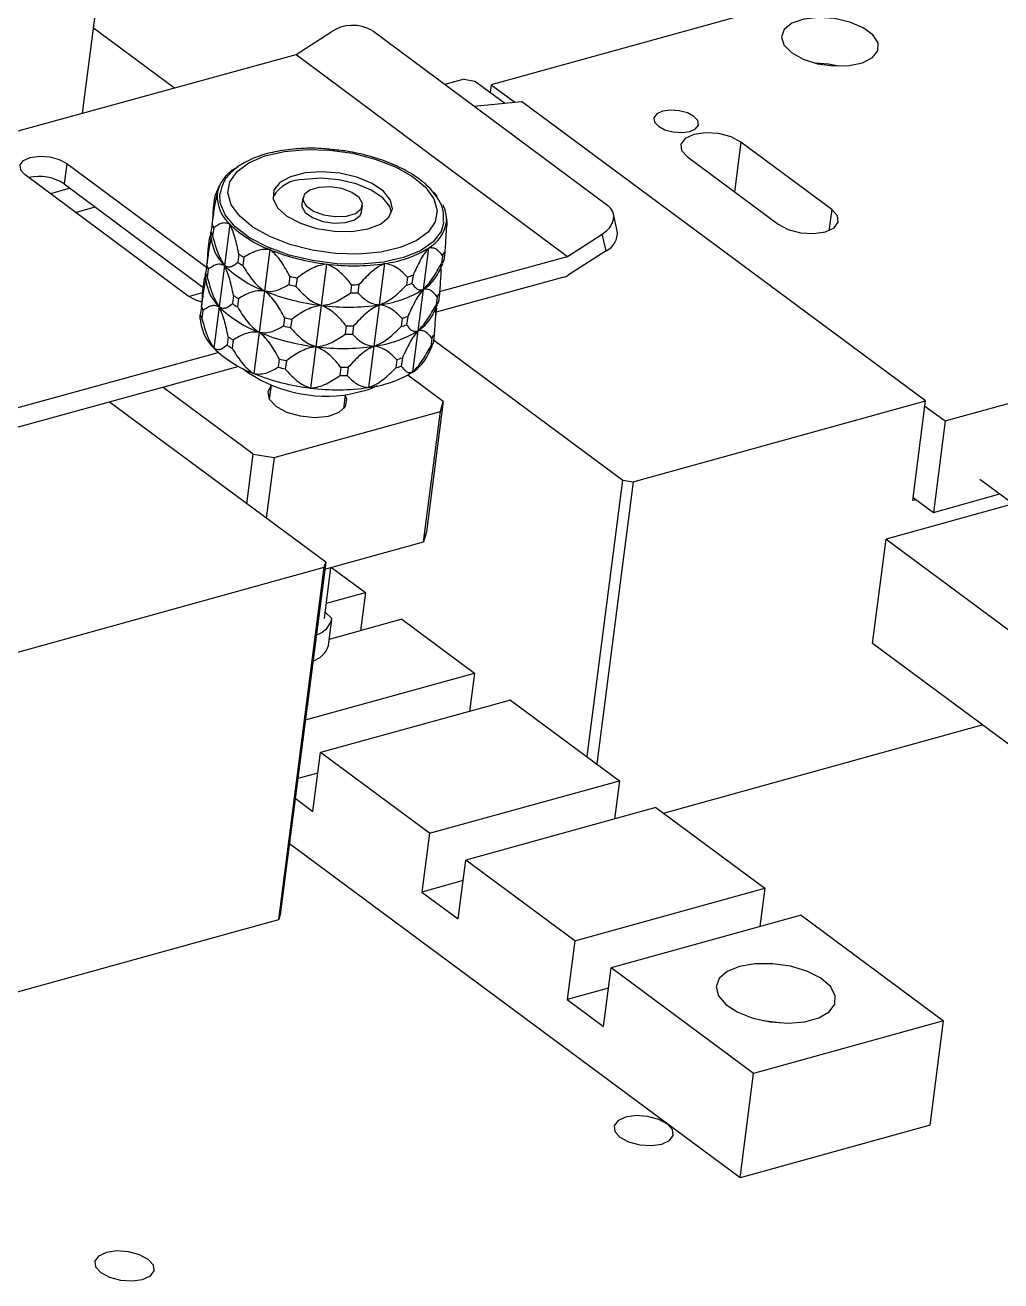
# Model space of a CAD drawing. Header units: millimetres. Extents: x 15 to 836, y 5 to 589.
# Drawn here: x 534.55 to 566.97, y 105.2 to 146.93 of the extents above; entities that cross this region are included whole.
import ezdxf

# ---------------------------------------------------------------- set-up
doc = ezdxf.new("R2010")
doc.units = ezdxf.units.MM

msp = doc.modelspace()

# ---------------------------------------------------------------- linework, layer by layer
at = {"color": 7, "linetype": 'Continuous', "lineweight": 25}
for p, q in [((536.459, 144.009), (537.723, 153.815)), ((564.688, 149.007), (550.042, 144.953)), ((536.825, 146.848), (539.52, 144.851)), ((543.556, 145.961), (544.707, 146.699)), ((546.09, 146.753), (553.91, 140.936)), ((522.674, 140.216), (543.556, 145.961)), ((543.556, 145.961), (552.579, 139.249)), ((549.139, 145.134), (548.503, 144.958)), ((549.139, 145.134), (549.487, 145.077)), ((550.48, 144.342), (549.487, 145.077)), ((550.042, 144.953), (550.009, 144.691)), ((550.042, 144.953), (550.819, 144.377)), ((549.472, 144.237), (551.042, 144.4)), ((564.473, 134.448), (551.042, 144.4)), ((561.352, 140.812), (558.336, 143.047)), ((535.944, 142.334), (535.856, 141.656)), ((535.944, 142.334), (540.578, 138.887)), ((556.559, 142.555), (559.576, 140.32)), ((539.973, 137.926), (534.56, 141.954)), ((541.528, 142.173), (541.616, 142.23)), ((565.123, 133.778), (595.368, 142.15)), ((536.05, 141.511), (535.397, 141.331)), ((535.856, 141.656), (540.463, 138.229)), ((541.004, 141.593), (540.879, 141.305)), ((540.847, 141.206), (540.811, 140.931)), ((543.778, 141.193), (543.75, 140.976)), ((536.23, 140.711), (536.883, 140.892)), ((545.734, 140.72), (545.762, 140.937)), ((554.228, 140.097), (554.104, 140.653)), ((540.764, 140.324), (540.728, 140.049)), ((541.354, 140.319), (541.177, 138.946)), ((548.579, 140.414), (548.546, 140.62)), ((540.67, 139.832), (540.634, 139.558)), ((540.705, 139.93), (540.67, 139.832)), ((540.728, 139.908), (540.761, 139.702)), ((540.818, 140.199), (540.782, 139.924)), ((552.579, 139.249), (553.73, 139.987)), ((553.854, 139.432), (553.73, 139.987)), ((542.685, 139.472), (542.508, 138.098)), ((547.956, 139.522), (547.779, 138.149)), ((553.854, 139.432), (552.594, 138.624)), ((541.652, 139.326), (541.617, 139.051)), ((541.821, 139.218), (541.786, 138.943)), ((544.568, 138.993), (544.391, 137.62)), ((546.497, 139.012), (546.32, 137.638)), ((548.302, 138.729), (548.428, 139.017)), ((548.323, 138.078), (552.579, 139.249)), ((548.42, 139.281), (548.384, 139.006)), ((548.46, 139.116), (548.425, 139.019)), ((548.496, 139.391), (548.46, 139.116)), ((540.587, 138.951), (540.551, 138.676)), ((540.64, 138.825), (540.605, 138.551)), ((541.177, 138.946), (540.999, 137.572)), ((543.349, 138.588), (543.314, 138.313)), ((547.257, 138.562), (547.221, 138.287)), ((547.442, 138.627), (547.406, 138.352)), ((540.492, 138.459), (540.457, 138.184)), ((540.528, 138.556), (540.492, 138.459)), ((540.551, 138.535), (540.584, 138.329)), ((543.588, 138.527), (543.553, 138.252)), ((545.401, 138.308), (545.365, 138.034)), ((545.646, 138.311), (545.61, 138.036)), ((547.779, 138.149), (547.602, 136.775)), ((552.456, 138.561), (548.207, 137.392)), ((539.985, 137.918), (540.447, 138.046)), ((541.475, 137.952), (541.44, 137.678)), ((541.644, 137.845), (541.608, 137.57)), ((542.508, 138.098), (542.331, 136.725)), ((548.243, 137.908), (548.207, 137.633)), ((548.283, 137.743), (548.248, 137.646)), ((548.319, 138.017), (548.283, 137.743)), ((540.41, 137.577), (540.374, 137.303)), ((540.463, 137.452), (540.428, 137.177)), ((540.999, 137.572), (540.822, 136.199)), ((544.391, 137.62), (544.214, 136.246)), ((546.32, 137.638), (546.143, 136.265)), ((548.125, 137.356), (548.251, 137.644)), ((548.224, 137.526), (548.189, 137.251)), ((540.374, 137.162), (540.406, 136.955)), ((543.172, 137.214), (543.137, 136.94)), ((543.411, 137.154), (543.376, 136.879)), ((545.224, 136.935), (545.188, 136.66)), ((545.468, 136.937), (545.433, 136.662)), ((547.08, 137.189), (547.044, 136.914)), ((547.265, 137.253), (547.229, 136.979)), ((541.298, 136.579), (541.262, 136.304)), ((542.331, 136.725), (542.154, 135.352)), ((547.602, 136.775), (547.425, 135.402)), ((548.066, 136.534), (548.03, 136.26)), ((548.141, 136.644), (548.106, 136.369)), ((548.12, 136.478), (554.412, 131.816)), ((541.467, 136.471), (541.431, 136.197)), ((544.214, 136.246), (544.036, 134.873)), ((546.143, 136.265), (545.966, 134.891)), ((547.948, 135.983), (548.074, 136.271)), ((548.106, 136.369), (548.071, 136.272)), ((531.697, 133.504), (540.971, 136.056)), ((542.995, 135.841), (542.96, 135.566)), ((543.234, 135.78), (543.199, 135.505)), ((546.902, 135.815), (546.867, 135.54)), ((547.088, 135.88), (547.052, 135.605)), ((541.653, 135.588), (531.61, 132.825)), ((545.046, 135.561), (545.011, 135.287)), ((545.291, 135.564), (545.256, 135.289)), ((548.447, 134.428), (547.264, 135.304)), ((542.13, 132.679), (539.137, 134.896)), ((542.724, 134.972), (542.663, 134.502)), ((544.541, 129.084), (537.358, 134.407)), ((545.143, 134.182), (545.203, 134.652)), ((548.447, 134.428), (547.888, 130.091)), ((548.354, 134.095), (548.447, 134.428)), ((554.76, 131.759), (564.473, 134.448)), ((564.045, 131.13), (564.473, 134.448)), ((542.826, 132.565), (548.354, 134.095)), ((547.795, 129.758), (548.354, 134.095)), ((564.451, 134.276), (565.123, 133.778)), ((565.123, 133.778), (564.732, 130.742)), ((541.917, 131.028), (542.13, 132.679)), ((542.13, 132.679), (542.826, 132.565)), ((542.826, 132.565), (542.566, 130.547)), ((553.226, 122.622), (554.412, 131.816)), ((554.76, 131.759), (553.551, 122.381)), ((554.412, 131.816), (554.76, 131.759)), ((566.277, 131.845), (568.239, 130.392)), ((564.164, 131.163), (564.045, 131.13)), ((564.059, 131.24), (564.732, 130.742)), ((564.732, 130.742), (566.941, 131.353)), ((567.39, 131.021), (563.157, 129.849)), ((547.888, 130.091), (547.795, 129.758)), ((562.709, 126.379), (563.157, 129.849)), ((563.157, 129.849), (568.736, 125.714)), ((544.51, 128.849), (547.795, 129.758)), ((544.541, 129.084), (543.031, 117.374)), ((544.494, 128.917), (544.541, 129.084)), ((511.92, 119.901), (544.494, 128.917)), ((542.984, 117.207), (544.494, 128.917)), ((544.496, 127.211), (544.714, 128.905)), ((544.738, 128.912), (545.86, 128.081)), ((544.562, 127.721), (545.86, 128.081)), ((545.86, 128.081), (545.695, 126.807)), ((544.747, 127.218), (544.523, 127.419)), ((544.632, 126.312), (544.744, 127.179)), ((547.066, 127.187), (544.659, 126.52)), ((547.066, 127.187), (549.479, 125.399)), ((569.495, 121.35), (562.709, 126.379)), ((543.865, 123.845), (549.479, 125.399)), ((549.479, 125.399), (549.315, 124.125)), ((550.685, 124.505), (544.368, 122.756)), ((550.685, 124.505), (554.305, 121.823)), ((555.761, 120.744), (566.356, 123.677)), ((544.116, 120.804), (544.368, 122.756)), ((547.987, 120.074), (544.368, 122.756)), ((544.28, 122.078), (543.613, 121.893)), ((547.987, 120.074), (554.305, 121.823)), ((554.305, 121.823), (554.141, 120.549)), ((543.529, 121.239), (544.116, 120.804)), ((555.511, 120.929), (549.194, 119.18)), ((555.511, 120.929), (559.131, 118.247)), ((547.987, 120.074), (547.736, 118.122)), ((558.308, 108.625), (543.333, 119.721)), ((548.942, 117.228), (549.194, 119.18)), ((552.813, 116.498), (549.194, 119.18)), ((549.106, 118.502), (547.736, 118.122)), ((547.736, 118.122), (548.942, 117.228)), ((552.813, 116.498), (559.131, 118.247)), ((559.131, 118.247), (558.966, 116.973)), ((543.031, 117.374), (542.984, 117.207)), ((560.337, 117.353), (554.02, 115.604)), ((560.337, 117.353), (565.072, 113.844)), ((534.1, 114.748), (542.984, 117.207)), ((552.813, 116.498), (552.561, 114.546)), ((553.768, 113.652), (554.02, 115.604)), ((558.755, 112.095), (554.02, 115.604)), ((553.932, 114.926), (552.561, 114.546)), ((552.561, 114.546), (553.768, 113.652)), ((565.072, 113.844), (558.755, 112.095)), ((564.625, 110.374), (565.072, 113.844)), ((558.308, 108.625), (558.755, 112.095)), ((564.625, 110.374), (558.308, 108.625))]:
    msp.add_line(p, q, dxfattribs=at)
at = {"color": 8, "linetype": 'Continuous', "lineweight": 25}
for p, q in [((558.336, 143.047), (558.123, 141.396)), ((561.352, 140.812), (561.261, 140.103))]:
    msp.add_line(p, q, dxfattribs=at)
at = {"color": 7, "linetype": 'Continuous', "lineweight": 25, "flags": 128}
for points in [[(560.013, 146.024), (560.401, 145.808), (560.885, 145.653), (561.415, 145.577), (561.931, 145.588), (562.379, 145.685), (562.709, 145.857), (562.886, 146.085), (562.891, 146.346), (562.723, 146.61), (562.4, 146.849), (561.958, 147.037), (561.444, 147.154), (560.914, 147.187), (560.425, 147.133), (560.031, 146.996), (559.773, 146.793), (559.681, 146.545), (559.764, 146.279), (560.013, 146.024)], [(561.581, 145.571), (561.248, 145.636), (560.815, 145.67)], [(555.593, 143.573), (555.811, 143.457), (556.086, 143.384), (556.376, 143.364), (556.637, 143.401), (556.83, 143.49), (556.924, 143.615), (556.905, 143.76), (556.777, 143.901), (556.559, 144.016), (556.284, 144.09), (555.994, 144.109), (555.733, 144.072), (555.54, 143.984), (555.446, 143.858), (555.465, 143.713), (555.593, 143.573)], [(558.336, 143.047), (558.009, 143.22), (557.596, 143.33), (557.161, 143.359), (556.769, 143.304), (556.481, 143.171), (556.34, 142.982), (556.367, 142.766), (556.559, 142.555)], [(546.37, 139.391), (545.642, 139.326), (544.871, 139.348), (544.095, 139.456), (543.353, 139.644), (542.682, 139.904), (542.115, 140.222), (541.682, 140.583), (541.403, 140.967), (541.293, 141.356), (541.358, 141.731), (541.594, 142.073), (541.989, 142.363), (542.523, 142.589), (543.17, 142.738), (543.898, 142.803), (544.669, 142.782), (545.445, 142.674), (546.187, 142.485), (546.858, 142.225), (547.425, 141.907), (547.858, 141.547), (548.137, 141.162), (548.247, 140.773), (548.182, 140.398), (547.946, 140.057), (547.551, 139.766), (547.017, 139.54), (546.37, 139.391)], [(534.56, 141.954), (534.411, 142.118), (534.39, 142.286), (534.501, 142.433), (534.725, 142.536), (535.03, 142.579), (535.369, 142.556), (535.69, 142.47), (535.944, 142.334)], [(543.856, 142.021), (543.376, 141.897), (543.021, 141.7), (542.82, 141.446), (542.793, 141.158), (542.942, 140.861), (543.253, 140.583), (543.699, 140.348), (544.24, 140.176), (544.828, 140.084), (545.411, 140.078), (545.937, 140.16), (546.359, 140.323), (546.64, 140.551), (546.755, 140.825), (546.694, 141.12), (546.462, 141.411), (546.079, 141.67), (545.58, 141.876), (545.009, 142.01), (544.417, 142.06), (543.856, 142.021)], [(544.313, 141.543), (544.01, 141.454), (543.823, 141.305), (543.78, 141.12), (543.888, 140.927), (544.13, 140.754), (544.469, 140.629), (544.855, 140.57), (545.227, 140.586), (545.53, 140.676), (545.717, 140.824), (545.76, 141.009), (545.652, 141.202), (545.41, 141.375), (545.071, 141.5), (544.685, 141.559), (544.313, 141.543)], [(546.727, 140.702), (546.666, 140.903), (546.434, 141.194), (546.051, 141.453), (545.552, 141.659), (544.981, 141.793), (544.389, 141.843), (543.828, 141.804)], [(546.456, 139.055), (545.705, 138.986), (544.908, 139.004), (544.104, 139.108), (543.33, 139.293), (542.621, 139.552), (542.012, 139.87), (541.531, 140.235), (541.199, 140.628), (541.034, 141.032), (541.024, 141.339)], [(548.13, 141.377), (548.238, 141.255), (548.245, 141.247)], [(543.75, 140.976), (543.752, 140.904), (543.86, 140.71), (544.102, 140.538), (544.441, 140.412), (544.827, 140.353), (545.199, 140.37), (545.502, 140.459), (545.689, 140.607), (545.734, 140.72)], [(553.73, 139.987), (553.871, 140.094), (553.983, 140.213), (554.063, 140.341), (554.106, 140.473), (554.112, 140.603), (554.081, 140.727), (554.012, 140.839), (553.91, 140.936)], [(559.576, 140.32), (559.903, 140.146), (560.316, 140.036), (560.751, 140.007), (561.143, 140.063), (561.431, 140.195), (561.572, 140.384), (561.544, 140.601), (561.352, 140.812)], [(548.464, 140.395), (548.374, 140.081), (548.109, 139.733), (547.687, 139.437), (547.127, 139.208), (546.456, 139.055)], [(540.421, 137.731), (540.228, 137.791), (539.973, 137.926)], [(542.719, 134.936), (542.615, 134.745), (542.663, 134.503), (542.882, 134.268)], [(546.253, 134.944), (545.958, 134.818), (545.372, 134.675)], [(542.882, 134.268), (543.242, 134.074), (543.696, 133.944), (544.181, 133.898), (544.632, 133.941), (544.989, 134.067), (545.203, 134.26), (545.245, 134.493), (545.199, 134.616)], [(558.294, 115.651), (557.882, 115.483), (557.614, 115.25), (557.514, 114.973), (557.59, 114.677), (557.836, 114.388), (558.229, 114.132), (558.736, 113.932), (559.311, 113.805), (559.903, 113.762), (560.458, 113.808), (560.929, 113.938), (561.273, 114.142), (561.459, 114.399), (561.472, 114.689), (561.309, 114.985), (560.986, 115.26), (560.53, 115.491), (559.983, 115.657), (559.394, 115.742), (558.813, 115.74), (558.294, 115.651)], [(559.626, 113.771), (559.148, 113.834), (559.129, 113.835)], [(555.895, 110.413), (555.604, 110.568), (555.237, 110.665), (554.85, 110.691), (554.502, 110.642), (554.245, 110.524), (554.12, 110.356), (554.145, 110.164), (554.315, 109.976), (554.606, 109.822), (554.973, 109.724), (555.36, 109.698), (555.708, 109.748), (555.964, 109.865), (556.09, 110.033), (556.065, 110.226), (555.895, 110.413)], [(538.645, 105.915), (538.354, 106.069), (537.987, 106.167), (537.6, 106.193), (537.252, 106.143), (536.996, 106.026), (536.87, 105.858), (536.895, 105.665), (537.066, 105.478), (537.357, 105.323), (537.723, 105.226), (538.11, 105.2), (538.458, 105.249), (538.715, 105.367), (538.84, 105.535), (538.816, 105.727), (538.645, 105.915)]]:
    msp.add_lwpolyline(points, dxfattribs=at)
at = {"color": 7, "linetype": 'Continuous', "lineweight": 25}
for centre, radius, start, end in [((545.441, 145.62), 1.306, 60.2246, 124.223), ((535.011, 140.335), 1.568, 57.3977, 102.3264), ((542.129, 141.119), 1.214, 119.689, 171.049), ((543.796, 140.647), 1.158, 88.4422, 150.8645), ((542.22, 141.275), 1.291, 178.5574, 227.8161), ((547.51, 140.466), 1.047, 355.6853, 28.0223), ((541.993, 140.776), 1.31, 200.1996, 206.1742), ((544.076, 143.128), 3.911, 225.8932, 249.1704), ((547.355, 140.576), 1.214, 299.689, 351.049), ((541.958, 140.502), 1.31, 200.1996, 206.1742), ((553.569, 140.03), 0.663, 295.4573, 5.814), ((542.129, 139.962), 1.393, 190.7536, 226.8533), ((545.403, 146.224), 7.279, 248.0709, 263.4071), ((546.039, 142.661), 3.677, 277.1483, 301.4122), ((543.918, 142.481), 4.13, 236.1423, 238.921), ((543.953, 142.755), 4.13, 236.1423, 238.921), ((545.465, 146.069), 7.133, 262.7732, 278.3197), ((547.417, 139.756), 1.223, 322.2412, 328.4969), ((547.453, 140.03), 1.223, 322.2412, 328.4969), ((541.781, 139.128), 1.31, 200.1996, 206.1742), ((541.816, 139.403), 1.31, 200.1996, 206.1742), ((543.899, 141.754), 3.911, 225.8932, 249.1704), ((545.365, 146.02), 7.701, 254.8224, 256.6567), ((546.068, 142.257), 3.881, 287.832, 290.7282), ((547.051, 139.331), 1.388, 301.6136, 334.3301), ((552.316, 139.05), 0.509, 285.9541, 303.1817), ((541.952, 138.589), 1.393, 190.7536, 226.8533), ((545.33, 145.745), 7.701, 254.8224, 256.6567), ((545.451, 145.853), 7.545, 269.6168, 271.4763), ((545.862, 141.287), 3.677, 277.1483, 301.4122), ((546.033, 141.982), 3.881, 287.832, 290.7282), ((543.776, 141.382), 4.13, 236.1423, 238.921), ((545.226, 144.85), 7.279, 248.0709, 263.4071), ((545.416, 145.579), 7.545, 269.6168, 271.4763), ((547.24, 138.382), 1.223, 322.2412, 328.4969), ((547.275, 138.657), 1.223, 322.2412, 328.4969), ((541.639, 138.03), 1.31, 200.1996, 206.1742), ((543.722, 140.381), 3.911, 225.8932, 249.1704), ((543.741, 141.107), 4.13, 236.1423, 238.921), ((545.288, 144.696), 7.133, 262.7732, 278.3197), ((546.874, 137.957), 1.388, 301.6136, 334.3301), ((541.604, 137.755), 1.31, 200.1996, 206.1742), ((541.775, 137.215), 1.393, 190.7536, 226.8533), ((545.153, 144.372), 7.701, 254.8224, 256.6567), ((545.188, 144.647), 7.701, 254.8224, 256.6567), ((545.274, 144.48), 7.545, 269.6168, 271.4763), ((545.856, 140.609), 3.881, 287.832, 290.7282), ((545.891, 140.883), 3.881, 287.832, 290.7282), ((543.599, 140.009), 4.13, 236.1423, 238.921), ((545.049, 143.477), 7.279, 248.0709, 263.4071), ((545.239, 144.205), 7.545, 269.6168, 271.4763), ((545.685, 139.914), 3.677, 277.1483, 301.4122), ((547.098, 137.283), 1.223, 322.2412, 328.4969), ((543.545, 139.007), 3.911, 225.8932, 249.1704), ((543.564, 139.734), 4.13, 236.1423, 238.921), ((545.111, 143.322), 7.133, 262.7732, 278.3197), ((547.063, 137.009), 1.223, 322.2412, 328.4969), ((545.011, 143.273), 7.701, 254.8224, 256.6567), ((545.714, 139.51), 3.881, 287.832, 290.7282), ((546.697, 136.584), 1.388, 301.6136, 334.3301), ((544.555, 139.248), 4.645, 233.3574, 280.1384), ((544.872, 142.104), 7.279, 248.0709, 263.4071), ((544.976, 142.999), 7.701, 254.8224, 256.6567), ((545.062, 142.832), 7.545, 269.6168, 271.4763), ((545.097, 143.107), 7.545, 269.6168, 271.4763), ((545.508, 138.54), 3.677, 277.1483, 301.4122), ((545.678, 139.235), 3.881, 287.832, 290.7282), ((544.934, 141.949), 7.133, 262.7732, 278.3197), ((544.029, 127.384), 0.737, 285.8094, 346.9429), ((543.907, 126.537), 0.76, 286.1658, 342.7088)]:
    msp.add_arc(centre, radius, start, end, dxfattribs=at)
for points, knots in [([(544.718, 142.8), (544.638, 142.81), (544.305, 142.851), (543.721, 142.841), (543.007, 142.769), (542.363, 142.61), (541.812, 142.374), (541.401, 142.073), (541.119, 141.725), (541.062, 141.466), (541.034, 141.34)], [0, 0, 0, 0, 0.043973, 0.184325, 0.325026, 0.466461, 0.609057, 0.752996, 0.880285, 1, 1, 1, 1]), ([(548.011, 141.502), (547.941, 141.571), (547.739, 141.768), (547.304, 142.061), (546.689, 142.359), (545.992, 142.591), (545.322, 142.744), (544.893, 142.784), (544.718, 142.8)], [0, 0, 0, 0, 0.10166, 0.294309, 0.48678, 0.678324, 0.869172, 1, 1, 1, 1]), ([(548.448, 140.404), (548.456, 140.502), (548.475, 140.738), (548.329, 141.118), (548.12, 141.371), (548.011, 141.502)], [0, 0, 0, 0, 0.257985, 0.615512, 1, 1, 1, 1]), ([(540.764, 140.324), (540.793, 140.504), (540.836, 140.774), (540.892, 141.105), (540.918, 141.241), (540.93, 141.308)], [0, 0, 0, 0, 0.500361, 0.751331, 1, 1, 1, 1]), ([(540.93, 141.308), (540.926, 141.327), (540.917, 141.365), (540.889, 141.34), (540.864, 141.26), (540.847, 141.206)], [0, 0, 0, 0, 0.25108, 0.500868, 1, 1, 1, 1]), ([(540.811, 140.931), (540.797, 140.745), (540.782, 140.554), (540.773, 140.385), (540.773, 140.38)], [0, 0, 0, 0, 0.970796, 1, 1, 1, 1]), ([(541.354, 140.319), (541.305, 140.336), (541.207, 140.37), (541.021, 140.34), (540.899, 140.255), (540.818, 140.199)], [0, 0, 0, 0, 0.250823, 0.500657, 1, 1, 1, 1]), ([(541.652, 139.326), (541.614, 139.507), (541.558, 139.779), (541.453, 140.114), (541.387, 140.251), (541.354, 140.319)], [0, 0, 0, 0, 0.500322, 0.751273, 1, 1, 1, 1]), ([(548.554, 140.388), (548.552, 140.318), (548.548, 140.18), (548.529, 139.845), (548.509, 139.572), (548.496, 139.391)], [0, 0, 0, 0, 0.25108, 0.500868, 1, 1, 1, 1]), ([(548.579, 140.273), (548.58, 140.328), (548.582, 140.412), (548.572, 140.441), (548.56, 140.405), (548.554, 140.388)], [0, 0, 0, 0, 0.50036, 0.751334, 1, 1, 1, 1]), ([(540.587, 138.951), (540.616, 139.13), (540.659, 139.4), (540.711, 139.707), (540.732, 139.821), (540.741, 139.867)], [0, 0, 0, 0, 0.544159, 0.817112, 1, 1, 1, 1]), ([(540.729, 139.908), (540.729, 139.909), (540.723, 139.919), (540.726, 139.986), (540.728, 140.049)], [0, 0, 0, 0, 0.045232, 1, 1, 1, 1]), ([(540.782, 139.924), (540.833, 139.745), (540.91, 139.476), (541.049, 139.147), (541.134, 139.012), (541.177, 138.946)], [0, 0, 0, 0, 0.50032, 0.751272, 1, 1, 1, 1]), ([(540.634, 139.558), (540.62, 139.372), (540.605, 139.181), (540.596, 139.012), (540.596, 139.007)], [0, 0, 0, 0, 0.970769, 1, 1, 1, 1]), ([(542.685, 139.472), (542.604, 139.476), (542.441, 139.484), (542.142, 139.407), (541.949, 139.293), (541.821, 139.218)], [0, 0, 0, 0, 0.250904, 0.501263, 1, 1, 1, 1]), ([(543.349, 138.588), (543.259, 138.753), (543.124, 139.002), (542.892, 139.299), (542.754, 139.414), (542.685, 139.472)], [0, 0, 0, 0, 0.500332, 0.751311, 1, 1, 1, 1]), ([(547.956, 139.522), (547.909, 139.463), (547.815, 139.345), (547.638, 139.044), (547.52, 138.794), (547.442, 138.627)], [0, 0, 0, 0, 0.250903, 0.501264, 1, 1, 1, 1]), ([(548.42, 139.281), (548.359, 139.355), (548.267, 139.466), (548.104, 139.538), (548.005, 139.527), (547.956, 139.522)], [0, 0, 0, 0, 0.500333, 0.751307, 1, 1, 1, 1]), ([(541.177, 138.946), (541.127, 138.963), (541.03, 138.997), (540.844, 138.966), (540.722, 138.882), (540.64, 138.825)], [0, 0, 0, 0, 0.25082, 0.500664, 1, 1, 1, 1]), ([(541.177, 138.946), (541.216, 138.927), (541.295, 138.89), (541.447, 138.915), (541.549, 138.997), (541.617, 139.051)], [0, 0, 0, 0, 0.250825, 0.500656, 1, 1, 1, 1]), ([(544.568, 138.993), (544.475, 138.976), (544.29, 138.943), (543.95, 138.791), (543.733, 138.633), (543.588, 138.527)], [0, 0, 0, 0, 0.251084, 0.500872, 1, 1, 1, 1]), ([(545.401, 138.308), (545.287, 138.446), (545.115, 138.652), (544.824, 138.879), (544.653, 138.955), (544.568, 138.993)], [0, 0, 0, 0, 0.500358, 0.751332, 1, 1, 1, 1]), ([(546.497, 139.012), (546.417, 138.972), (546.257, 138.892), (545.962, 138.659), (545.772, 138.45), (545.646, 138.311)], [0, 0, 0, 0, 0.250823, 0.500654, 1, 1, 1, 1]), ([(547.257, 138.562), (547.153, 138.666), (546.998, 138.821), (546.732, 138.966), (546.575, 138.997), (546.497, 139.012)], [0, 0, 0, 0, 0.50032, 0.751271, 1, 1, 1, 1]), ([(547.779, 138.149), (547.835, 138.204), (547.947, 138.315), (548.156, 138.602), (548.293, 138.845), (548.384, 139.006)], [0, 0, 0, 0, 0.25108, 0.500868, 1, 1, 1, 1]), ([(540.552, 138.535), (540.551, 138.536), (540.546, 138.546), (540.548, 138.612), (540.551, 138.676)], [0, 0, 0, 0, 0.045232, 1, 1, 1, 1]), ([(541.475, 137.952), (541.437, 138.134), (541.381, 138.406), (541.275, 138.74), (541.209, 138.877), (541.177, 138.946)], [0, 0, 0, 0, 0.500315, 0.751277, 1, 1, 1, 1]), ([(541.786, 138.943), (541.884, 138.783), (542.031, 138.543), (542.284, 138.26), (542.434, 138.152), (542.508, 138.098)], [0, 0, 0, 0, 0.500361, 0.751334, 1, 1, 1, 1]), ([(548.371, 138.85), (548.371, 138.833), (548.368, 138.746), (548.352, 138.468), (548.332, 138.198), (548.319, 138.017)], [0, 0, 0, 0, 0.074, 0.38285, 1, 1, 1, 1]), ([(540.41, 137.577), (540.438, 137.757), (540.482, 138.027), (540.534, 138.333), (540.555, 138.447), (540.563, 138.493)], [0, 0, 0, 0, 0.54415, 0.817108, 1, 1, 1, 1]), ([(540.457, 138.184), (540.443, 137.999), (540.428, 137.807), (540.419, 137.638), (540.419, 137.633)], [0, 0, 0, 0, 0.970769, 1, 1, 1, 1]), ([(540.605, 138.551), (540.656, 138.371), (540.733, 138.102), (540.872, 137.773), (540.957, 137.639), (540.999, 137.572)], [0, 0, 0, 0, 0.50032, 0.751272, 1, 1, 1, 1]), ([(542.508, 138.098), (542.584, 138.09), (542.735, 138.075), (543.014, 138.138), (543.194, 138.243), (543.314, 138.313)], [0, 0, 0, 0, 0.2510819, 0.5008714, 1, 1, 1, 1]), ([(543.553, 138.252), (543.667, 138.123), (543.84, 137.928), (544.133, 137.719), (544.305, 137.653), (544.391, 137.62)], [0, 0, 0, 0, 0.500348, 0.751313, 1, 1, 1, 1]), ([(546.32, 137.638), (546.405, 137.673), (546.575, 137.743), (546.887, 137.957), (547.088, 138.155), (547.221, 138.287)], [0, 0, 0, 0, 0.250824, 0.500656, 1, 1, 1, 1]), ([(547.779, 138.149), (547.732, 138.089), (547.638, 137.971), (547.461, 137.671), (547.343, 137.42), (547.265, 137.253)], [0, 0, 0, 0, 0.25091, 0.501269, 1, 1, 1, 1]), ([(547.406, 138.352), (547.455, 138.284), (547.527, 138.181), (547.658, 138.122), (547.739, 138.14), (547.779, 138.149)], [0, 0, 0, 0, 0.500361, 0.751331, 1, 1, 1, 1]), ([(548.243, 137.908), (548.181, 137.981), (548.09, 138.092), (547.927, 138.165), (547.828, 138.154), (547.779, 138.149)], [0, 0, 0, 0, 0.500345, 0.751302, 1, 1, 1, 1]), ([(542.508, 138.098), (542.427, 138.102), (542.264, 138.11), (541.965, 138.033), (541.772, 137.92), (541.644, 137.845)], [0, 0, 0, 0, 0.250911, 0.501267, 1, 1, 1, 1]), ([(543.172, 137.214), (543.082, 137.38), (542.947, 137.629), (542.714, 137.925), (542.577, 138.041), (542.508, 138.098)], [0, 0, 0, 0, 0.500344, 0.751305, 1, 1, 1, 1]), ([(544.391, 137.62), (544.483, 137.632), (544.667, 137.655), (545.005, 137.788), (545.221, 137.935), (545.365, 138.034)], [0, 0, 0, 0, 0.250907, 0.501263, 1, 1, 1, 1]), ([(545.61, 138.036), (545.707, 137.94), (545.851, 137.795), (546.1, 137.668), (546.247, 137.648), (546.32, 137.638)], [0, 0, 0, 0, 0.50032, 0.751272, 1, 1, 1, 1]), ([(540.999, 137.572), (540.95, 137.589), (540.852, 137.624), (540.667, 137.593), (540.545, 137.508), (540.463, 137.452)], [0, 0, 0, 0, 0.250824, 0.500673, 1, 1, 1, 1]), ([(540.999, 137.572), (541.039, 137.554), (541.118, 137.516), (541.27, 137.542), (541.372, 137.623), (541.44, 137.678)], [0, 0, 0, 0, 0.250825, 0.500656, 1, 1, 1, 1]), ([(541.298, 136.579), (541.26, 136.76), (541.204, 137.033), (541.098, 137.367), (541.032, 137.504), (540.999, 137.572)], [0, 0, 0, 0, 0.500306, 0.751272, 1, 1, 1, 1]), ([(541.608, 137.57), (541.707, 137.41), (541.854, 137.169), (542.107, 136.887), (542.257, 136.779), (542.331, 136.725)], [0, 0, 0, 0, 0.500361, 0.751334, 1, 1, 1, 1]), ([(544.391, 137.62), (544.298, 137.603), (544.112, 137.569), (543.773, 137.418), (543.556, 137.259), (543.411, 137.154)], [0, 0, 0, 0, 0.251091, 0.500876, 1, 1, 1, 1]), ([(545.224, 136.935), (545.11, 137.072), (544.938, 137.278), (544.647, 137.505), (544.476, 137.582), (544.391, 137.62)], [0, 0, 0, 0, 0.500351, 0.751336, 1, 1, 1, 1]), ([(546.32, 137.638), (546.24, 137.598), (546.08, 137.518), (545.785, 137.286), (545.595, 137.076), (545.468, 136.937)], [0, 0, 0, 0, 0.25082, 0.500661, 1, 1, 1, 1]), ([(547.08, 137.189), (546.976, 137.292), (546.821, 137.448), (546.555, 137.593), (546.398, 137.623), (546.32, 137.638)], [0, 0, 0, 0, 0.500313, 0.751274, 1, 1, 1, 1]), ([(547.602, 136.775), (547.658, 136.831), (547.77, 136.942), (547.979, 137.229), (548.116, 137.471), (548.207, 137.633)], [0, 0, 0, 0, 0.25108, 0.500868, 1, 1, 1, 1]), ([(548.194, 137.477), (548.194, 137.46), (548.191, 137.373), (548.174, 137.095), (548.155, 136.824), (548.141, 136.644)], [0, 0, 0, 0, 0.074002, 0.382859, 1, 1, 1, 1]), ([(540.375, 137.162), (540.374, 137.162), (540.368, 137.172), (540.371, 137.239), (540.374, 137.303)], [0, 0, 0, 0, 0.045232, 1, 1, 1, 1]), ([(540.428, 137.177), (540.479, 136.998), (540.556, 136.729), (540.695, 136.4), (540.78, 136.266), (540.822, 136.199)], [0, 0, 0, 0, 0.50032, 0.751272, 1, 1, 1, 1]), ([(542.331, 136.725), (542.407, 136.717), (542.558, 136.701), (542.837, 136.765), (543.017, 136.87), (543.137, 136.94)], [0, 0, 0, 0, 0.2510819, 0.5008714, 1, 1, 1, 1]), ([(546.143, 136.265), (546.228, 136.3), (546.398, 136.37), (546.71, 136.584), (546.91, 136.782), (547.044, 136.914)], [0, 0, 0, 0, 0.250824, 0.500656, 1, 1, 1, 1]), ([(547.229, 136.979), (547.277, 136.91), (547.35, 136.807), (547.481, 136.748), (547.562, 136.766), (547.602, 136.775)], [0, 0, 0, 0, 0.500361, 0.751331, 1, 1, 1, 1]), ([(542.331, 136.725), (542.249, 136.729), (542.087, 136.737), (541.788, 136.66), (541.595, 136.547), (541.467, 136.471)], [0, 0, 0, 0, 0.250915, 0.501276, 1, 1, 1, 1]), ([(542.995, 135.841), (542.905, 136.007), (542.77, 136.256), (542.537, 136.552), (542.4, 136.667), (542.331, 136.725)], [0, 0, 0, 0, 0.500335, 0.751301, 1, 1, 1, 1]), ([(543.376, 136.879), (543.49, 136.749), (543.663, 136.554), (543.956, 136.346), (544.128, 136.279), (544.214, 136.246)], [0, 0, 0, 0, 0.500332, 0.751312, 1, 1, 1, 1]), ([(544.214, 136.246), (544.306, 136.258), (544.49, 136.282), (544.828, 136.414), (545.044, 136.562), (545.188, 136.66)], [0, 0, 0, 0, 0.250907, 0.501263, 1, 1, 1, 1]), ([(545.433, 136.662), (545.529, 136.566), (545.674, 136.422), (545.923, 136.295), (546.07, 136.275), (546.143, 136.265)], [0, 0, 0, 0, 0.50032, 0.751272, 1, 1, 1, 1]), ([(547.602, 136.775), (547.555, 136.716), (547.461, 136.598), (547.284, 136.297), (547.166, 136.047), (547.088, 135.88)], [0, 0, 0, 0, 0.250914, 0.501278, 1, 1, 1, 1]), ([(548.066, 136.534), (548.004, 136.608), (547.912, 136.719), (547.749, 136.791), (547.651, 136.781), (547.602, 136.775)], [0, 0, 0, 0, 0.500336, 0.751297, 1, 1, 1, 1]), ([(540.822, 136.199), (540.862, 136.18), (540.941, 136.143), (541.093, 136.168), (541.195, 136.25), (541.262, 136.304)], [0, 0, 0, 0, 0.250826, 0.500672, 1, 1, 1, 1]), ([(541.431, 136.197), (541.53, 136.036), (541.677, 135.796), (541.93, 135.513), (542.08, 135.405), (542.154, 135.352)], [0, 0, 0, 0, 0.500361, 0.751334, 1, 1, 1, 1]), ([(544.214, 136.246), (544.121, 136.229), (543.935, 136.196), (543.596, 136.045), (543.379, 135.886), (543.234, 135.78)], [0, 0, 0, 0, 0.2510952, 0.5008854, 1, 1, 1, 1]), ([(545.046, 135.561), (544.932, 135.699), (544.761, 135.905), (544.47, 136.132), (544.299, 136.208), (544.214, 136.246)], [0, 0, 0, 0, 0.500342, 0.751331, 1, 1, 1, 1]), ([(546.143, 136.265), (546.063, 136.225), (545.903, 136.145), (545.608, 135.912), (545.418, 135.703), (545.291, 135.564)], [0, 0, 0, 0, 0.250824, 0.50067, 1, 1, 1, 1]), ([(546.902, 135.815), (546.799, 135.919), (546.643, 136.074), (546.377, 136.219), (546.221, 136.25), (546.143, 136.265)], [0, 0, 0, 0, 0.500304, 0.75127, 1, 1, 1, 1]), ([(547.425, 135.402), (547.481, 135.457), (547.592, 135.568), (547.802, 135.855), (547.939, 136.098), (548.03, 136.26)], [0, 0, 0, 0, 0.25108, 0.500868, 1, 1, 1, 1]), ([(542.154, 135.352), (542.23, 135.344), (542.381, 135.328), (542.66, 135.391), (542.84, 135.496), (542.96, 135.566)], [0, 0, 0, 0, 0.2510819, 0.5008714, 1, 1, 1, 1]), ([(543.199, 135.505), (543.313, 135.376), (543.486, 135.181), (543.779, 134.972), (543.951, 134.906), (544.036, 134.873)], [0, 0, 0, 0, 0.500332, 0.751312, 1, 1, 1, 1]), ([(544.036, 134.873), (544.129, 134.885), (544.313, 134.908), (544.651, 135.041), (544.867, 135.189), (545.011, 135.287)], [0, 0, 0, 0, 0.250907, 0.501263, 1, 1, 1, 1]), ([(545.256, 135.289), (545.352, 135.193), (545.497, 135.048), (545.746, 134.922), (545.893, 134.901), (545.966, 134.891)], [0, 0, 0, 0, 0.50032, 0.751272, 1, 1, 1, 1]), ([(545.966, 134.891), (546.051, 134.926), (546.221, 134.996), (546.533, 135.211), (546.733, 135.409), (546.867, 135.54)], [0, 0, 0, 0, 0.2508249, 0.5006723, 1, 1, 1, 1]), ([(547.052, 135.605), (547.1, 135.537), (547.173, 135.434), (547.304, 135.375), (547.385, 135.393), (547.425, 135.402)], [0, 0, 0, 0, 0.500361, 0.751331, 1, 1, 1, 1])]:
    msp.add_open_spline(points, degree=3, knots=knots, dxfattribs=at)

doc.saveas('drawing.dxf')
